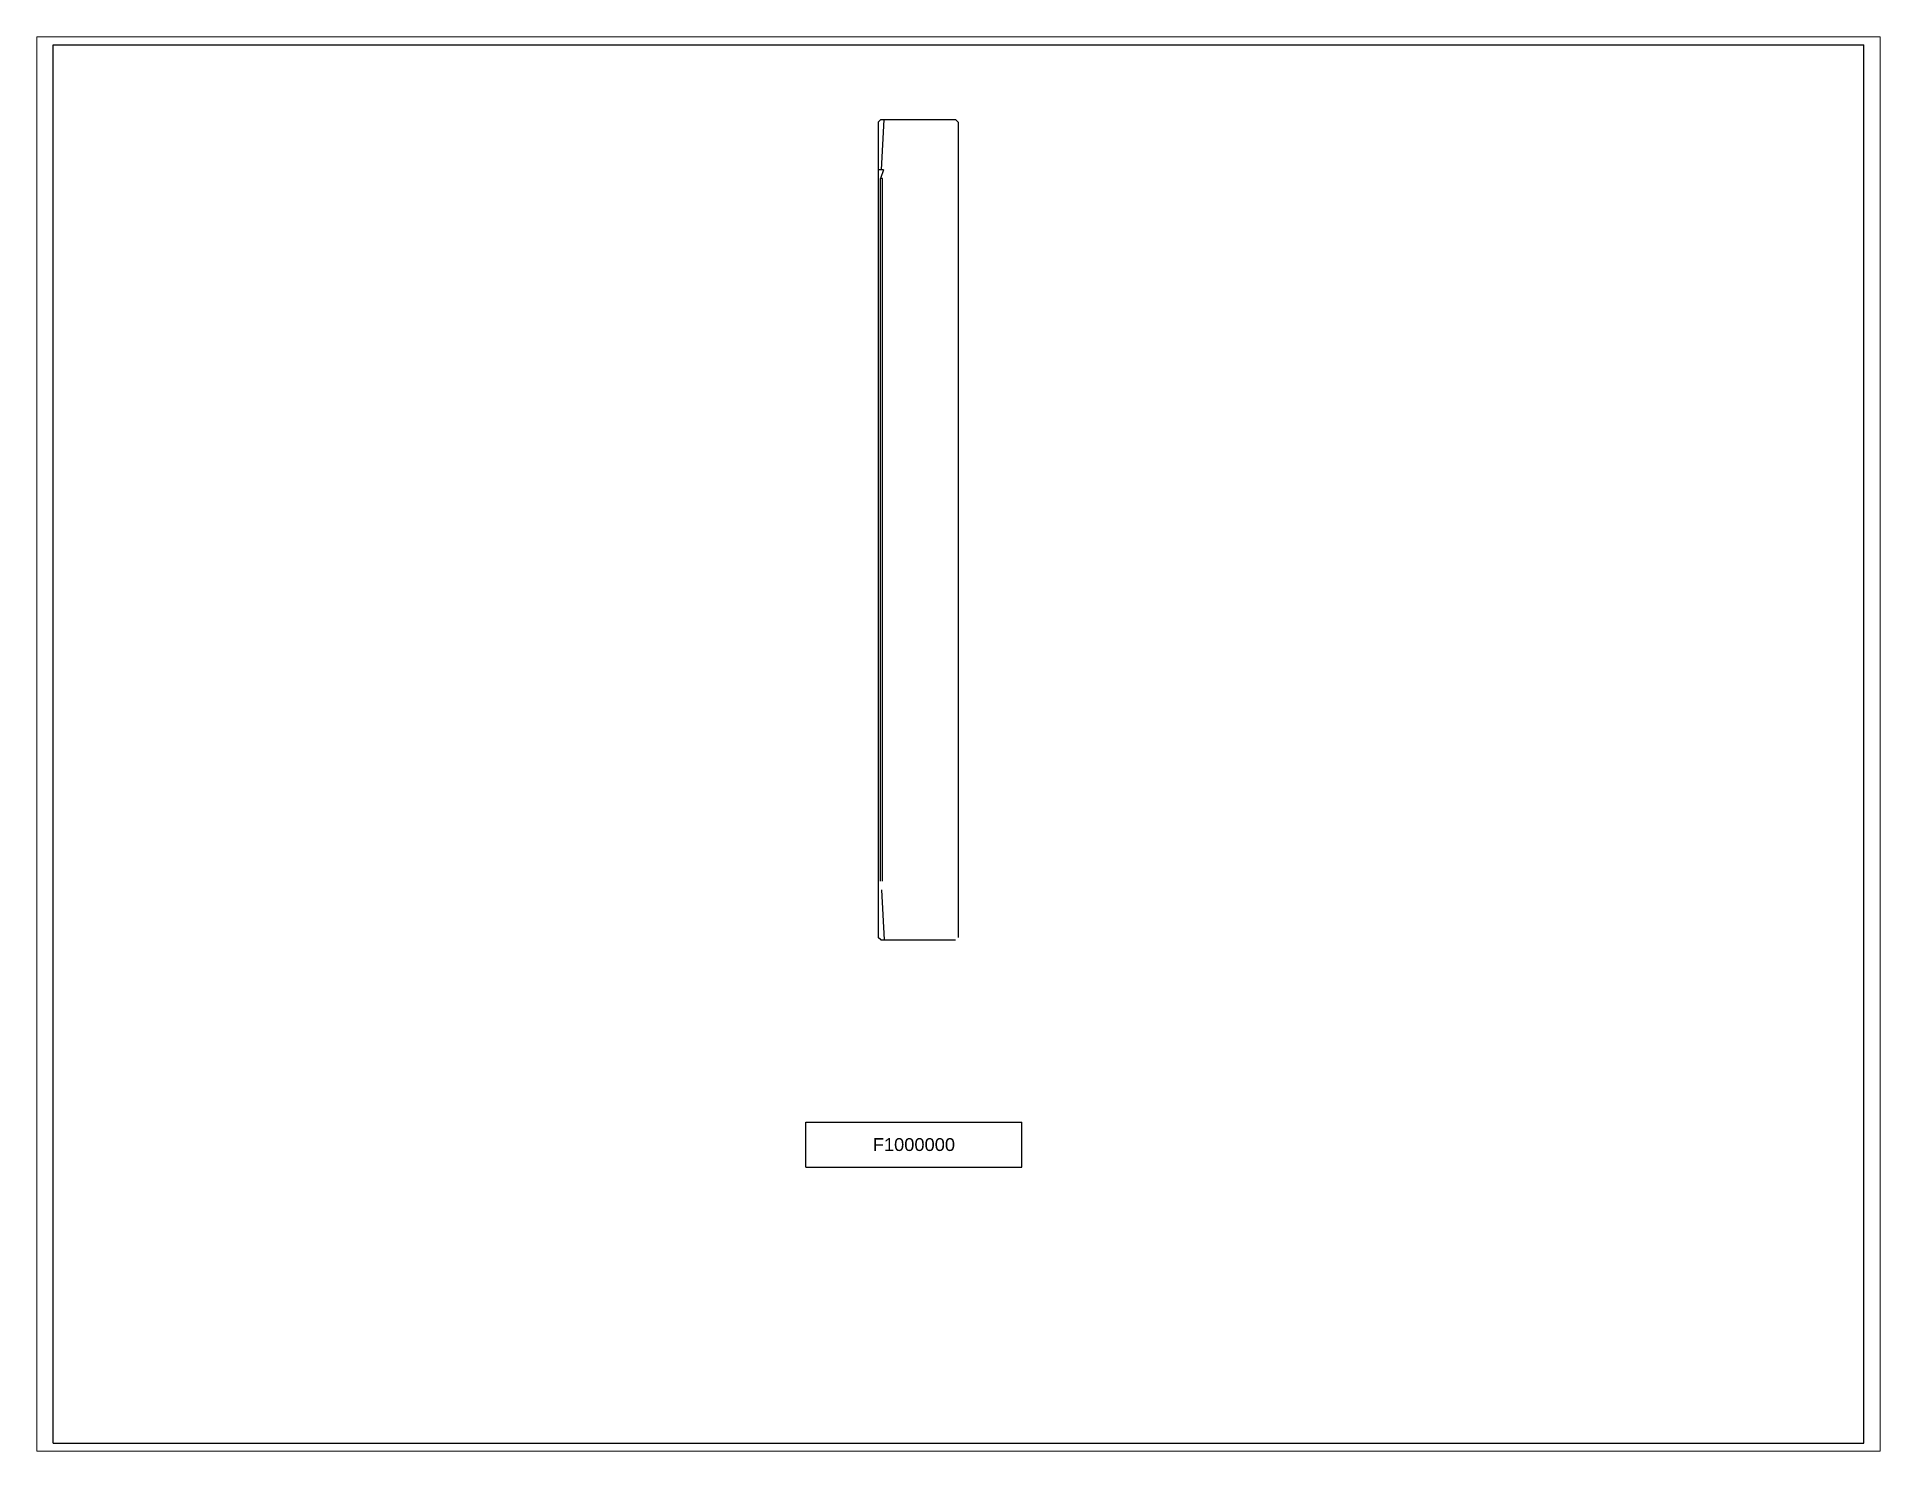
# Paper-space layout 'Layout1' of a CAD drawing. Extents: x 1.08 to 9.68, y 0.82 to 7.42.
# The model-space entities are those that its viewports show. They can reach past a viewport. Long polylines and large blocks are cut down to what shows.
import ezdxf
from ezdxf.enums import TextEntityAlignment as Align

# ---------------------------------------------------------------- set-up
doc = ezdxf.new("R2010")
doc.units = 0
doc.header["$LTSCALE"] = 1.21
doc.header["$MEASUREMENT"] = 0
doc.layers.get('0').update_dxf_attribs({"linetype": 'CONTINUOUS'})
doc.styles.add('TEXTSTYLE_0', font='txt', dxfattribs={"width": 0.8})

msp = doc.modelspace()

# ---------------------------------------------------------------- linework, layer by layer
at = {"color": 7, "linetype": 'Continuous'}
for p, q in [((0, 0), (0, 17)), ((0, 17), (22, 17)), ((22, 0), (22, 17)), ((10.025, 16.059), (10.055, 16.089)), ((10.025, 16.059), (10.025, 6.149)), ((10.055, 16.089), (10.095, 16.089)), ((10.063, 15.479), (10.095, 16.089)), ((10.095, 16.089), (10.965, 16.089)), ((10.965, 16.089), (10.995, 16.059)), ((10.995, 16.059), (10.995, 6.149)), ((10.063, 15.479), (10.025, 15.479)), ((10.089, 15.479), (10.051, 15.374)), ((10.089, 15.479), (10.063, 15.479)), ((10.051, 6.834), (10.051, 15.374)), ((10.075, 15.374), (10.051, 15.374)), ((10.075, 6.834), (10.075, 15.374)), ((10.063, 6.729), (10.095, 6.119)), ((10.055, 6.119), (10.025, 6.149)), ((10.055, 6.119), (10.095, 6.119)), ((10.095, 6.119), (10.965, 6.119)), ((0, 0), (22, 0))]:
    msp.add_line(p, q, dxfattribs=at)
at = {"color": 2, "linetype": 'Continuous'}
for p, q in [((9.145, 3.358), (9.145, 3.905)), ((9.145, 3.905), (11.77, 3.905)), ((11.77, 3.358), (11.77, 3.905)), ((9.145, 3.358), (11.77, 3.358))]:
    msp.add_line(p, q, dxfattribs=at)

# ---------------------------------------------------------------- texts
at = {"color": 2, "linetype": 'Continuous', "style": 'TEXTSTYLE_0', "width": 1.010526}
msp.add_text('F1000000', height=0.1562, dxfattribs=at).set_placement((9.958, 3.553), (10.958, 3.553), align=Align.FIT)

psp = doc.layouts.get("Layout1")

# ---------------------------------------------------------------- viewports
at = {"layer": '0'}
psp.add_viewport(center=(5.375, 4.125), size=(8.6, 6.6), view_center_point=(11, 8.5), view_height=17.190299, dxfattribs=at)

doc.saveas('drawing.dxf')
